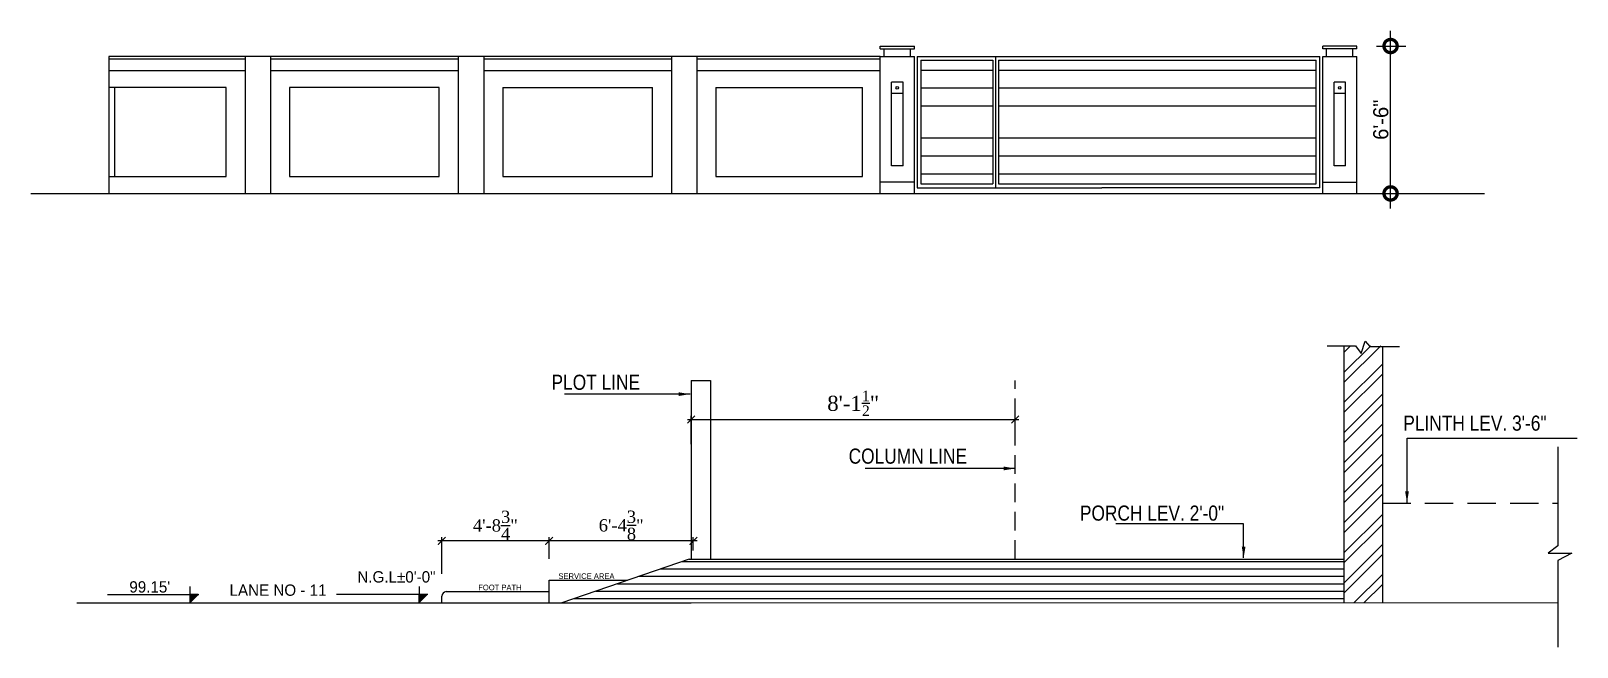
# Model space of a CAD drawing. Header units: inches. Extents: x -36906 to 35154, y -44700 to 686.
# Drawn here: x -7957 to -7139, y -12198 to -11871 of the extents above; entities that cross this region are included whole.
import ezdxf
from ezdxf.enums import TextEntityAlignment as Align

# ---------------------------------------------------------------- set-up
doc = ezdxf.new("R2010")
doc.units = ezdxf.units.IN
doc.header["$LTSCALE"] = 2
doc.header["$MEASUREMENT"] = 0
doc.header["$PDMODE"] = 2
doc.linetypes.add('DASHED', pattern=[0.75, 0.5, -0.25])
doc.layers.add('stair', color=141, linetype='Continuous')
doc.layers.add('wall', color=7, linetype='Continuous')
doc.styles.add('dim-1', font='stylu.ttf')
doc.styles.add('dimtex', font='stylu.ttf')
doc.styles.add('NOMAN', font='techl___.ttf', dxfattribs={"height": 6})
doc.styles.add('style1', font='TIMES.TTF')
doc.styles.add('style2', font='TIMES.TTF')
doc.dimstyles.new('AREAL', dxfattribs={"dimtxt": 4.5, "dimasz": 4, "dimexe": 2, "dimexo": 0, "dimgap": 2, "dimtad": 1, "dimdec": 3, "dimzin": 3, "dimdsep": 46, "dimlunit": 4, "dimtxsty": 'style1', "dimblk1": 'ARCHTICK', "dimblk2": 'ARCHTICK', "dimsah": 1, "dimcen": 4, "dimdle": 2, "dimclrd": 256, "dimclre": 256, "dimclrt": 141, "dimadec": 0, "dimazin": 0, "dimtfac": 1, "dimtdec": 3, "dimtofl": 0, "dimtmove": 1, "dimatfit": 3, "dimldrblk": 'ARCHTICK', "dimfxl": 0, "dimtolj": 1, "dimtzin": 1, "dimlwd": -1, "dimlwe": -1, "dimarcsym": 0})
doc.dimstyles.new('G8', dxfattribs={"dimscale": 8, "dimtxt": 1, "dimasz": 1.75, "dimexe": 1, "dimexo": 0.25, "dimgap": 0.125, "dimtad": 1, "dimdec": 3, "dimzin": 3, "dimdsep": 46, "dimlunit": 4, "dimtxsty": 'dimtex', "dimblk": 'DOTSMALL', "dimcen": 0.09375, "dimdle": 1, "dimclrd": 256, "dimclre": 256, "dimclrt": 6, "dimadec": 0, "dimazin": 1, "dimtfac": 1, "dimtdec": 3, "dimtofl": 0, "dimtmove": 1, "dimatfit": 3, "dimldrblk": 'DOTSMALL', "dimfxl": 0, "dimtolj": 1, "dimtzin": 1, "dimlwd": -1, "dimlwe": -1, "dimarcsym": 0})
doc.dimstyles.get("Standard").update_dxf_attribs({"dimtxt": 0.18, "dimasz": 0.18, "dimexe": 0.18, "dimexo": 0.0625, "dimgap": 0.09, "dimtad": 0, "dimtih": 1, "dimtoh": 1, "dimdec": 4, "dimzin": 0, "dimdsep": 46, "dimtxsty": 'Standard', "dimcen": 0.09, "dimadec": 0, "dimazin": 0, "dimtfac": 1, "dimtdec": 4, "dimtofl": 0, "dimtmove": 0, "dimatfit": 3, "dimfxl": 0, "dimtolj": 1, "dimtzin": 0, "dimarcsym": 0})

# ---------------------------------------------------------------- blocks, each defined once
blk = doc.blocks.new('_ArchTick')
at = {"layer": 'wall', "color": 0, "const_width": 0.15}
blk.add_lwpolyline([(-0.5, -0.5), (0.5, 0.5)], dxfattribs=at)
blk = doc.blocks.new('*D4')
for p, q in [((-7609.58, -12077.11), (-7434.24, -12077.11)), ((-7607.58, -12090.14), (-7607.58, -12075.11)), ((-7436.24, -12090.01), (-7436.24, -12075.11))]:
    blk.add_line(p, q)
at = {"layer": 'Defpoints', "color": 0}
for p in [(-7436.24, -12077.11), (-7607.58, -12090.14), (-7436.24, -12090.01)]:
    blk.add_point(p, dxfattribs=at)
at = {"xscale": 4, "yscale": 4, "zscale": 4, "rotation": 180}
blk.add_blockref('_ArchTick', (-7607.58, -12077.11), dxfattribs=at)
at = {"xscale": 4, "yscale": 4, "zscale": 4}
blk.add_blockref('_ArchTick', (-7436.24, -12077.11), dxfattribs=at)
at = {"color": 141, "insert": (-7521.91, -12068.52), "char_height": 8, "attachment_point": 5, "style": 'style2'}
blk.add_mtext('\\A1;8\'-1{\\H0.7x;\\S1/2;}"', dxfattribs=at)
blk = doc.blocks.new('_DotSmall')
at = {"color": 0, "linetype": 'ByBlock', "const_width": 0.5}
blk.add_lwpolyline([(-0.0625, 0, 1), (0.0625, 0, 1)], format="xyb", close=True, dxfattribs=at)
blk = doc.blocks.new('*D26')
for p, q in [((-7237.66, -11965.45), (-7237.66, -11871.45)), ((-7245.17, -11879.45), (-7229.66, -11879.45)), ((-7237.93, -11957.45), (-7229.66, -11957.45))]:
    blk.add_line(p, q)
at = {"layer": 'Defpoints', "color": 0}
for p in [(-7247.17, -11879.45), (-7237.66, -11879.45), (-7239.93, -11957.45)]:
    blk.add_point(p, dxfattribs=at)
at = {"xscale": 14, "yscale": 14, "zscale": 14}
for p, rotation in [((-7237.66, -11879.45), 90), ((-7237.66, -11957.45), 270)]:
    blk.add_blockref('_DotSmall', p, dxfattribs=dict(at, rotation=rotation))
at = {"color": 6, "insert": (-7242.81, -11918.45), "char_height": 8, "attachment_point": 5, "rotation": 90, "style": 'dimtex'}
blk.add_mtext('\\A1;6\'-6"', dxfattribs=at)
blk = doc.blocks.new('*D27')
at = {"linetype": 'Continuous', "ltscale": 20}
for p, q in [((-7604.46, -12141.31), (-7684.78, -12141.31)), ((-7682.78, -12150.72), (-7682.78, -12139.31)), ((-7606.46, -12146.31), (-7606.46, -12139.31))]:
    blk.add_line(p, q, dxfattribs=at)
at = {"layer": 'Defpoints', "color": 0, "linetype": 'Continuous', "ltscale": 20}
for p in [(-7682.78, -12141.31), (-7682.78, -12150.72), (-7606.46, -12146.31)]:
    blk.add_point(p, dxfattribs=at)
at = {"linetype": 'Continuous', "ltscale": 20, "xscale": 4, "yscale": 4, "zscale": 4, "rotation": 180}
blk.add_blockref('_ArchTick', (-7682.78, -12141.31), dxfattribs=at)
at = {"linetype": 'Continuous', "ltscale": 20, "xscale": 4, "yscale": 4, "zscale": 4}
blk.add_blockref('_ArchTick', (-7606.46, -12141.31), dxfattribs=at)
at = {"color": 141, "linetype": 'Continuous', "ltscale": 20, "insert": (-7644.62, -12133.07), "char_height": 6.5, "attachment_point": 5, "style": 'style1'}
blk.add_mtext('\\A1;6\'-4{\\H1.000000x;\\S3/8;}"', dxfattribs=at)
blk = doc.blocks.new('*D28')
at = {"linetype": 'Continuous', "ltscale": 20}
for p, q in [((-7680.78, -12141.31), (-7741.54, -12141.31)), ((-7739.54, -12158.81), (-7739.54, -12139.31)), ((-7682.78, -12150.72), (-7682.78, -12139.31))]:
    blk.add_line(p, q, dxfattribs=at)
at = {"layer": 'Defpoints', "color": 0, "linetype": 'Continuous', "ltscale": 20}
for p in [(-7739.54, -12141.31), (-7682.78, -12150.72), (-7739.54, -12158.81)]:
    blk.add_point(p, dxfattribs=at)
at = {"linetype": 'Continuous', "ltscale": 20, "xscale": 4, "yscale": 4, "zscale": 4, "rotation": 180}
blk.add_blockref('_ArchTick', (-7739.54, -12141.31), dxfattribs=at)
at = {"linetype": 'Continuous', "ltscale": 20, "xscale": 4, "yscale": 4, "zscale": 4}
blk.add_blockref('_ArchTick', (-7682.78, -12141.31), dxfattribs=at)
at = {"color": 141, "linetype": 'Continuous', "ltscale": 20, "insert": (-7711.16, -12133.13), "char_height": 6.5, "attachment_point": 5, "style": 'style1'}
blk.add_mtext('\\A1;4\'-8{\\H1.000000x;\\S3/4;}"', dxfattribs=at)
blk = doc.blocks.new('*U23')
at = {"layer": 'stair', "color": 6, "linetype": 'Continuous'}
for p, q in [((-270.69, -4148.52), (-266.28, -4148.52)), ((-266.28, -4152.96), (-270.69, -4148.52)), ((-266.28, -4148.52), (-266.28, -4152.96))]:
    blk.add_line(p, q, dxfattribs=at)
blk.add_solid([(-270.69, -4148.52), (-270.69, -4148.52), (-266.28, -4148.52)], dxfattribs=at)
at = {"layer": 'stair', "color": 6, "linetype": 'Continuous', "extrusion": (0, 0, -1)}
blk.add_solid([(270.69, -4148.52), (266.28, -4148.52), (266.28, -4152.96)], dxfattribs=at)
blk = doc.blocks.new('*U24')
at = {"layer": 'stair', "color": 6, "linetype": 'Continuous'}
for p, q in [((-270.69, -4148.52), (-266.28, -4148.52)), ((-266.28, -4152.96), (-270.69, -4148.52)), ((-266.28, -4148.52), (-266.28, -4152.96))]:
    blk.add_line(p, q, dxfattribs=at)
blk.add_solid([(-270.69, -4148.52), (-270.69, -4148.52), (-266.28, -4148.52)], dxfattribs=at)
at = {"layer": 'stair', "color": 6, "linetype": 'Continuous', "extrusion": (0, 0, -1)}
blk.add_solid([(270.69, -4148.52), (266.28, -4148.52), (266.28, -4152.96)], dxfattribs=at)

msp = doc.modelspace()

# ---------------------------------------------------------------- hatches: boundary and pattern name
h = msp.add_hatch()
h.set_pattern_fill('ANSI32', color=256, scale=30, style=0)
h.set_pattern_definition([(45, (-5822.641, -14621.754), (-7.95495, 7.95495), []), (45, (-5817.338, -14621.754), (-7.95495, 7.95495), [])])
h.paths.add_polyline_path([(-7241.9925, -12038.0115), (-7262.2425, -12038.0115), (-7262.2425, -12174.1322), (-7241.9925, -12174.1322)])

# ---------------------------------------------------------------- linework, layer by layer
at = {"ltscale": 2.1}
for p, q in [((-7507.5537, -11880.9526), (-7507.5537, -11879.4526)), ((-7507.5537, -11879.4526), (-7489.5537, -11879.4526)), ((-7507.5537, -11880.9526), (-7489.5537, -11880.9526)), ((-7505.5537, -11884.9526), (-7505.5537, -11880.9526)), ((-7491.5537, -11884.9526), (-7491.5537, -11880.9526)), ((-7489.5537, -11880.9526), (-7489.5537, -11879.4526)), ((-7255.5481, -11879.4506), (-7273.5481, -11879.4506)), ((-7273.5481, -11880.9506), (-7273.5481, -11879.4506)), ((-7255.5481, -11880.9506), (-7273.5481, -11880.9506)), ((-7271.5481, -11884.9506), (-7271.5481, -11880.9506)), ((-7257.5481, -11884.9506), (-7257.5481, -11880.9506)), ((-7255.5481, -11880.9506), (-7255.5481, -11879.4506)), ((-7915.5481, -11884.9526), (-7915.5481, -11901.365)), ((-7507.5537, -11884.9526), (-7915.5481, -11884.9526)), ((-7843.5481, -11886.4526), (-7915.5481, -11886.4526)), ((-7843.5481, -11884.9526), (-7843.5481, -11957.4526)), ((-7830.0481, -11884.9526), (-7830.0481, -11957.4526)), ((-7730.8, -11886.4526), (-7830.0481, -11886.4526)), ((-7730.8, -11884.9526), (-7730.8, -11957.4526)), ((-7717.3, -11884.9526), (-7717.3, -11957.4526)), ((-7618.0518, -11886.4526), (-7717.3, -11886.4526)), ((-7618.0518, -11884.9526), (-7618.0518, -11957.4526)), ((-7604.5518, -11884.9526), (-7604.5518, -11957.4526)), ((-7507.5537, -11886.4526), (-7604.5518, -11886.4526)), ((-7507.5537, -11884.9526), (-7489.5537, -11884.9526)), ((-7507.5537, -11957.4526), (-7507.5537, -11884.9526)), ((-7489.5537, -11957.4526), (-7489.5537, -11884.9526)), ((-7273.5481, -11884.9506), (-7255.5481, -11884.9506)), ((-7273.5481, -11957.4506), (-7273.5481, -11884.9506)), ((-7255.5481, -11957.4506), (-7255.5481, -11884.9506)), ((-7915.5481, -11892.365), (-7843.5481, -11892.365)), ((-7830.0481, -11892.365), (-7730.8, -11892.365)), ((-7830.0481, -11892.365), (-7816.3, -11892.365)), ((-7717.3, -11892.365), (-7618.0518, -11892.365)), ((-7604.5518, -11892.365), (-7507.5537, -11892.365)), ((-7495.5537, -11898.563), (-7501.5537, -11898.563)), ((-7501.5537, -11942.8246), (-7501.5537, -11898.563)), ((-7495.5537, -11942.8246), (-7495.5537, -11898.563)), ((-7261.5481, -11898.561), (-7267.5481, -11898.561)), ((-7267.5481, -11942.8226), (-7267.5481, -11898.561)), ((-7261.5481, -11942.8226), (-7261.5481, -11898.561)), ((-7853.5794, -11901.365), (-7915.5481, -11901.365)), ((-7915.5481, -11901.365), (-7915.5481, -11948.4526)), ((-7912.5481, -11901.365), (-7912.5481, -11948.4526)), ((-7853.5794, -11948.4526), (-7853.5794, -11901.365)), ((-7820.0169, -11901.365), (-7820.0169, -11948.4526)), ((-7740.8312, -11901.365), (-7820.0169, -11901.365)), ((-7740.8312, -11948.4526), (-7740.8312, -11901.365)), ((-7707.2687, -11901.365), (-7707.2687, -11948.4526)), ((-7707.2687, -11901.365), (-7628.0831, -11901.365)), ((-7628.0831, -11948.4526), (-7628.0831, -11901.365)), ((-7594.5206, -11901.365), (-7594.5206, -11948.4526)), ((-7594.5206, -11901.365), (-7517.0227, -11901.365)), ((-7517.0227, -11948.4526), (-7517.0227, -11901.365)), ((-7495.5537, -11904.563), (-7501.5537, -11904.563)), ((-7261.5481, -11904.561), (-7267.5481, -11904.561)), ((-7495.5537, -11942.8246), (-7501.5537, -11942.8246)), ((-7261.5481, -11942.8226), (-7267.5481, -11942.8226)), ((-7915.5481, -11948.4526), (-7915.5481, -11957.4526)), ((-7915.5481, -11948.4526), (-7853.5794, -11948.4526)), ((-7820.0169, -11948.4526), (-7740.8312, -11948.4526)), ((-7707.2687, -11948.4526), (-7628.0831, -11948.4526)), ((-7594.5206, -11948.4526), (-7517.0227, -11948.4526)), ((-7489.5537, -11951.4526), (-7507.5537, -11951.4526)), ((-7273.5481, -11951.4506), (-7255.5481, -11951.4506)), ((-7956.8186, -11957.4506), (-7187.9076, -11957.4506)), ((-7912.5481, -11957.4506), (-7912.5481, -11957.4526)), ((-7737.2454, -12168.1322), (-7682.7789, -12168.1322)), ((-7682.7789, -12162.1322), (-7641.2207, -12162.1322)), ((-7682.7789, -12174.1322), (-7682.7789, -12162.1322)), ((-7739.5389, -12174.1322), (-7739.5389, -12170.6049))]:
    msp.add_line(p, q, dxfattribs=at)
at = {"color": 5}
for p, q in [((-7488.0537, -11884.9526), (-7275.0481, -11884.9506)), ((-7488.0537, -11884.9526), (-7488.0537, -11954.4526)), ((-7486.0537, -11886.9521), (-7448.0599, -11886.9514)), ((-7486.0537, -11886.9526), (-7486.0537, -11952.4526)), ((-7448.0599, -11886.9514), (-7448.0599, -11952.4514)), ((-7446.5599, -11884.9516), (-7446.5599, -11954.4506)), ((-7445.0599, -11886.9514), (-7277.0481, -11886.9506)), ((-7445.0599, -11886.9514), (-7445.0599, -11952.4513)), ((-7277.0481, -11952.4506), (-7277.0481, -11886.9506)), ((-7275.0481, -11954.4506), (-7275.0481, -11884.9506)), ((-7486.0537, -11892.1856), (-7448.0599, -11892.1849)), ((-7445.0599, -11892.1849), (-7277.0481, -11892.1842)), ((-7486.0537, -11901.6558), (-7448.0599, -11901.6551)), ((-7445.0599, -11901.6551), (-7277.0481, -11901.6544)), ((-7486.0537, -11911.126), (-7448.0599, -11911.1253)), ((-7445.0599, -11911.1253), (-7277.0481, -11911.1246)), ((-7486.0537, -11928.0962), (-7448.0599, -11928.0955)), ((-7445.0599, -11928.0954), (-7277.0481, -11928.0947)), ((-7486.0537, -11937.5664), (-7448.0599, -11937.5657)), ((-7445.0599, -11937.5656), (-7277.0481, -11937.5649)), ((-7486.0537, -11947.0365), (-7448.0599, -11947.0358)), ((-7445.0599, -11947.0358), (-7277.0481, -11947.0351)), ((-7488.0537, -11954.4514), (-7390.3026, -11954.4506)), ((-7486.0537, -11952.4521), (-7448.0599, -11952.4514)), ((-7445.0599, -11952.4513), (-7277.0481, -11952.4506)), ((-7275.0481, -11954.4506), (-7390.3026, -11954.4506))]:
    msp.add_line(p, q, dxfattribs=at)
at = {"linetype": 'Continuous'}
for p, q in [((-7262.2425, -12174.1322), (-7262.2425, -12038.0115)), ((-7241.9925, -12038.3895), (-7241.9925, -12174.1322)), ((-7607.5839, -12056.3602), (-7607.5839, -12150.903))]:
    msp.add_line(p, q, dxfattribs=at)
at = {"linetype": 'DASHED', "ltscale": 10}
msp.add_line((-7436.2425, -12150.903), (-7436.2425, -12056.3602), dxfattribs=at)
for p, q in [((-7149.2303, -12091.5586), (-7149.2303, -12143.8722)), ((-7149.2303, -12143.8722), (-7154.3755, -12147.8097)), ((-7612.4224, -12152.1908), (-7262.2425, -12152.1908)), ((-7608.6919, -12150.903), (-7262.2425, -12150.903)), ((-7154.3755, -12147.8097), (-7141.8525, -12147.8097)), ((-7141.8525, -12147.8097), (-7149.2303, -12151.7472)), ((-7149.2303, -12151.7472), (-7149.2303, -12197.5102)), ((-7635.2349, -12160.0658), (-7262.2425, -12160.0658)), ((-7623.8287, -12156.1283), (-7262.2425, -12156.1283)), ((-7658.0474, -12167.9408), (-7262.2425, -12167.9408)), ((-7646.6412, -12164.0033), (-7262.2425, -12164.0033)), ((-7669.4536, -12171.8783), (-7262.2425, -12171.8783))]:
    msp.add_line(p, q)
at = {"linetype": 'DASHED', "ltscale": 15}
msp.add_line((-7241.9925, -12121.3678), (-7149.2303, -12121.3678), dxfattribs=at)
at = {"linetype": 'ByBlock'}
msp.add_line((-7608.6919, -12150.903), (-7675.9826, -12174.1322), dxfattribs=at)
at = {"color": 6}
for p, q in [((-7872.7434, -12165.5325), (-7872.7434, -12174.2301)), ((-7751.5287, -12165.4346), (-7751.5287, -12174.1322)), ((-7868.087, -12169.789), (-7916.3984, -12169.789)), ((-7746.8724, -12169.6911), (-7795.1838, -12169.6911))]:
    msp.add_line(p, q, dxfattribs=at)
at = {"linetype": 'Continuous', "ltscale": 22}
msp.add_line((-7932.5287, -12174.1322), (-7607.5839, -12174.1322), dxfattribs=at)
msp.add_lwpolyline([(-7271.2425, -12038.0115), (-7256.1859, -12038.0115), (-7253.1582, -12042.1695), (-7251.0767, -12035.5544), (-7248.6168, -12038.3895), (-7232.9925, -12038.3895)])
at = {"linetype": 'Continuous'}
msp.add_lwpolyline([(-7607.5839, -12056.3602), (-7597.4589, -12056.3602), (-7597.4589, -12150.903)], dxfattribs=at)
at = {"const_width": 0.5}
msp.add_lwpolyline([(-7607.5839, -12174.1322), (-7149.2303, -12174.1322)], dxfattribs=at)
at = {"ltscale": 2.1}
for centre in [(-7498.5995, -11901.5428), (-7264.5939, -11901.5409)]:
    msp.add_circle(centre, 0.6711, dxfattribs=at)
msp.add_arc((-7736.8436, -12170.8048), 2.7027, 98.5490592, 175.7585039, dxfattribs=at)

# ---------------------------------------------------------------- block references
at = {"color": 6, "linetype": 'Continuous', "xscale": -1}
for name, p in [('*U23', (-8139.0988, -8021.177)), ('*U24', (-8017.8842, -8021.0791))]:
    msp.add_blockref(name, p, dxfattribs=at)

# ---------------------------------------------------------------- texts
at = {"style": 'NOMAN'}
for s, p in [('PLOT LINE ', (-7681.4745, -12061.3696, 77.4945)), ('PLINTH LEV. 3\'-6"', (-7230.9479, -12082.9888, 77.4945)), ('COLUMN LINE', (-7524.308, -12100.4611, 77.4945)), ('PORCH LEV. 2\'-0"', (-7401.9932, -12130.605, 77.4945))]:
    msp.add_text(s, height=8, dxfattribs=at).set_placement(p)
at = {"linetype": 'ByBlock', "style": 'dim-1'}
for s, height, p in [('N.G.L%%P0\'-0"', 6, (-7763.4863, -12163.352)), ('SERVICE AREA', 3, (-7662.9882, -12161.4666)), ("99.15'", 6, (-7893.9593, -12168.6616)), ('LANE NO - 11', 6, (-7826.1226, -12170.3781)), ('FOOT PATH', 3, (-7708.7576, -12167.4666))]:
    msp.add_text(s, height=height, dxfattribs=at).set_placement(p, align=Align.CENTER)

# ---------------------------------------------------------------- dimensions: what is measured, and where the dimension line sits
dim = msp.add_linear_dim(base=(-7237.6621, -11879.4506), p1=(-7239.9304, -11957.4506), p2=(-7247.1696, -11879.4506), angle=90, dimstyle='G8')
dim.commit()
dim.dimension.update_dxf_attribs({"geometry": '*D26', "text_midpoint": (-7242.8114, -11918.4506)})
dim = msp.add_linear_dim(base=(-7436.2425, -12077.1112), p1=(-7607.5839, -12090.1387), p2=(-7436.2425, -12090.0074), text='8\'-1{\\H0.7x;\\S1/2;}"', dimstyle='AREAL', override={"dimtxt": 8, "dimtxsty": 'style2'})
dim.commit()
dim.dimension.update_dxf_attribs({"geometry": '*D4', "text_midpoint": (-7521.9132, -12068.5207)})
at = {"linetype": 'Continuous', "ltscale": 20}
for base, p1, p2, picture, middle in [((-7739.5389, -12141.308), (-7682.7789, -12150.7201), (-7739.5389, -12158.808), '*D28', (-7711.1589, -12133.1262)), ((-7682.7789, -12141.308), (-7606.4589, -12146.308), (-7682.7789, -12150.7201), '*D27', (-7644.6189, -12133.07))]:
    dim = msp.add_linear_dim(base=base, p1=p1, p2=p2, angle=180, dimstyle='AREAL', override={"dimtxt": 6.5, "dimgap": 0.5}, dxfattribs=at)
    dim.commit()
    dim.dimension.update_dxf_attribs({"geometry": picture, "text_midpoint": middle})

# ---------------------------------------------------------------- leaders
for points in [[(-7608.2008, -12063.6593), (-7674.5213, -12063.6593)], [(-7228.9788, -12121.1015), (-7228.9788, -12086.972), (-7139.0239, -12086.972)], [(-7436.2425, -12102.9856), (-7515.5958, -12102.9856)], [(-7315.3974, -12150.3396), (-7315.3974, -12132.318), (-7382.9167, -12132.318)]]:
    msp.add_leader(points, dimstyle='Standard', override={"dimscale": 1, "dimtxt": 8, "dimasz": 6, "dimexo": 2, "dimgap": 4, "dimdec": 3, "dimcen": 0.09375, "dimtzin": 1})

doc.saveas('drawing.dxf')
